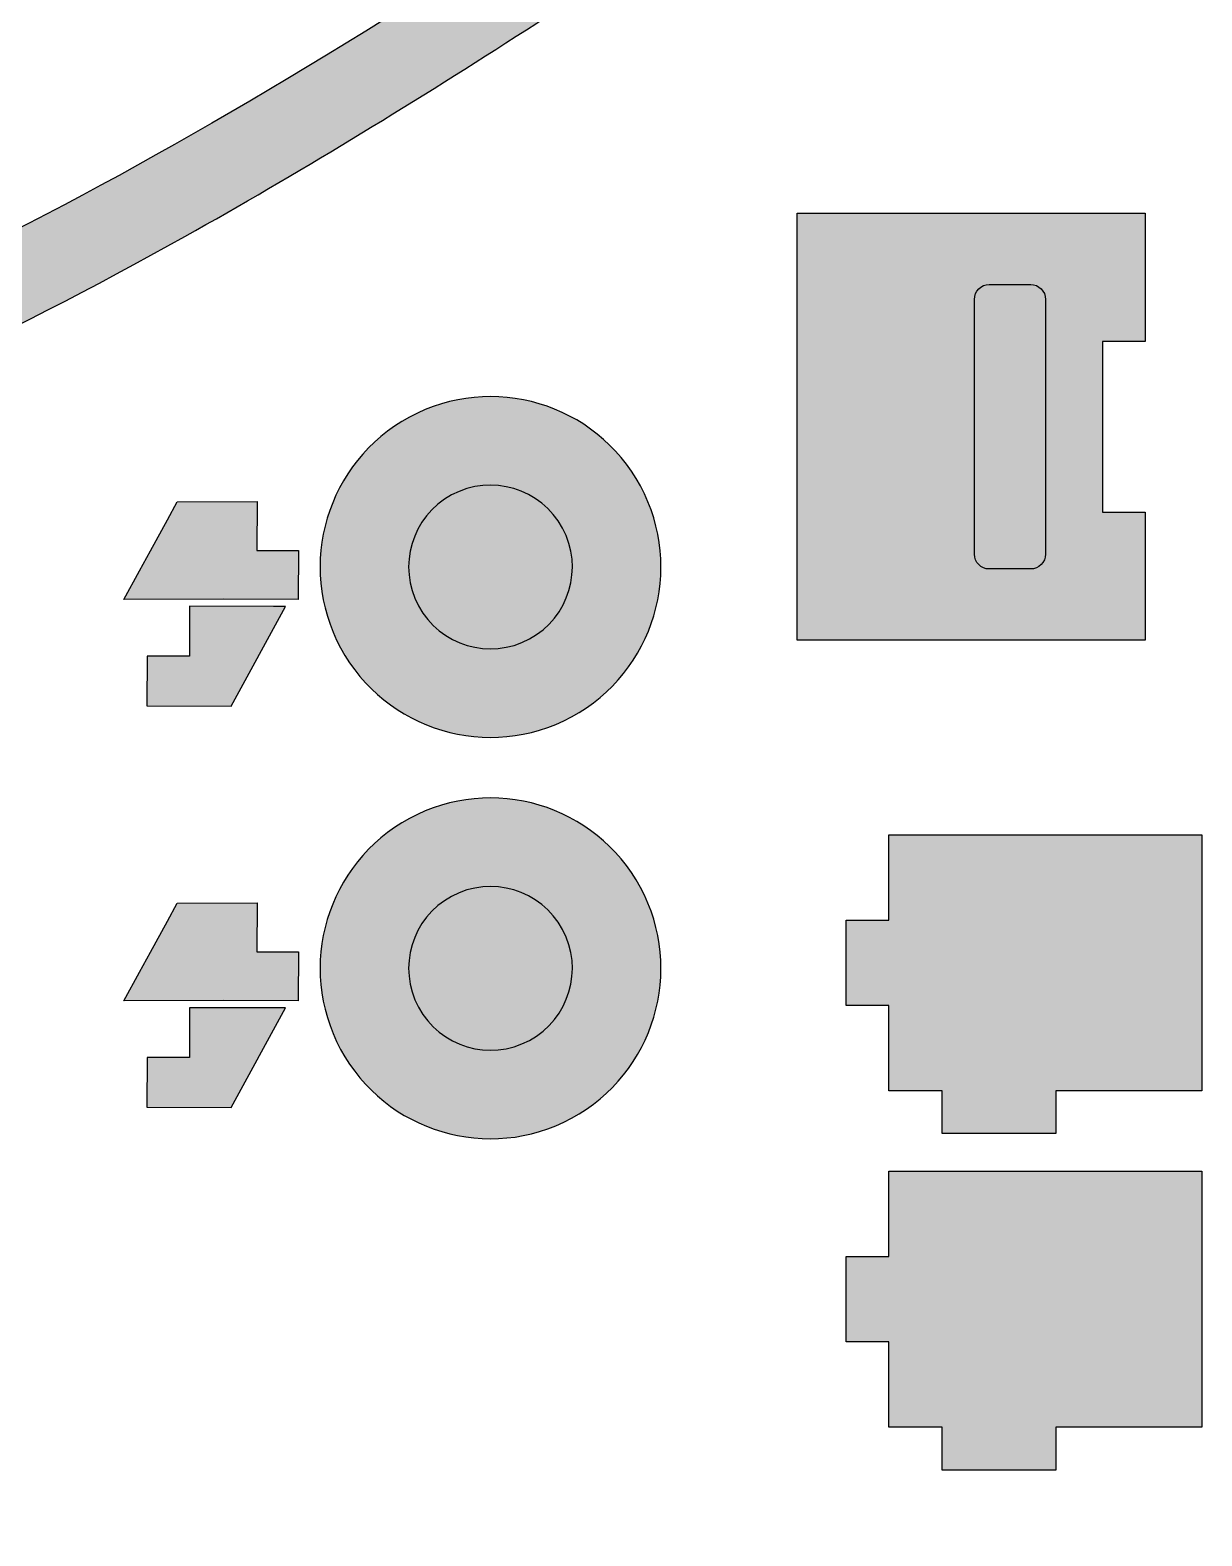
# Model space of a CAD drawing. Header units: millimetres. Extents: x -506 to 280, y -249 to 655.
# Drawn here: x -132 to -49.7, y 44.2 to 150 of the extents above; entities that cross this region are included whole.
import ezdxf

# ---------------------------------------------------------------- set-up
doc = ezdxf.new("R2010")
doc.units = ezdxf.units.MM
doc.header["$MEASUREMENT"] = 0
doc.layers.add('Camada 1', color=7, linetype='Continuous')

msp = doc.modelspace()

# ---------------------------------------------------------------- hatches: boundary and pattern name
at = {"layer": 'Camada 1', "true_color": 0xed3237}
h = msp.add_hatch(color=240, dxfattribs=at)
edge = h.paths.add_edge_path()
edge.add_spline(control_points=[(-172.1756, 121.5955), (-172.1756, 121.5955), (-170.4618, 121.5955), (-170.4618, 121.5955), (-170.4618, 121.5955), (-170.3258, 121.5955), (-170.3258, 121.5955), (-170.3258, 121.5955), (-170.114, 121.5955), (-170.114, 121.5955), (-169.365, 124.2842), (-163.4724, 123.5855), (-162.3196, 123.93), (-137.3027, 131.4073), (-111.1481, 147.1656), (-77.4216, 170.3072), (-67.7881, 176.9172), (-64.7267, 174.8064), (-65.1795, 167.563), (-65.1795, 167.563), (-70.157, 167.6149), (-70.157, 167.6149), (-71.8714, 166.8881), (-74.1631, 165.3966), (-75.0212, 164.808), (-90.0941, 154.4656), (-105.4029, 144.3019), (-121.0991, 135.5196), (-133.8494, 128.3857), (-147.0009, 122.1289), (-160.5892, 118.0039), (-160.8516, 117.8454), (-160.8198, 117.9229), (-161.1554, 117.8335), (-161.1554, 117.8335), (-161.1554, 4.5288), (-161.1554, 4.5288), (-138.1149, 0.1185), (-110.3978, -8.061), (-76.5389, -26.1123), (-75.5307, -26.4385), (-73.1, -28.1753), (-70.9858, -28.7295), (-70.9858, -28.7295), (-65.1795, -30.6074), (-65.1795, -30.6074), (-63.9074, -31.116), (-64.3735, -31.1115), (-65.1795, -35.948), (-65.9855, -40.7845), (-118.8201, -4.5345), (-170.3258, -1.549), (-170.3258, -1.549), (-170.4618, -1.549), (-170.4618, -1.549), (-170.4618, -1.549), (-173.5289, -1.549), (-173.5289, -1.549), (-173.5289, -1.549), (-173.6943, -1.549), (-173.6943, -1.549), (-173.6943, -1.549), (-173.6943, 112.5955), (-173.6943, 112.5955), (-173.6943, 112.5955), (-180.6943, 112.5955), (-180.6943, 112.5955), (-180.6943, 112.5955), (-180.6943, 115.5955), (-180.6943, 115.5955), (-180.6943, 115.5955), (-173.6943, 115.5955), (-173.6943, 115.5955), (-173.6943, 115.5955), (-169.1756, 115.5955), (-169.1756, 115.5955), (-169.1756, 115.5955), (-169.1756, 118.5955), (-169.1756, 118.5955), (-169.1756, 118.5955), (-172.1756, 118.5955), (-172.1756, 118.5955), (-172.1756, 118.5955), (-172.1756, 121.5955), (-172.1756, 121.5955)], knot_values=[0, 0, 0, 0, 0.03571429, 0.03571429, 0.03571429, 0.07142857, 0.07142857, 0.07142857, 0.10714286, 0.10714286, 0.10714286, 0.14285714, 0.14285714, 0.14285714, 0.17857143, 0.17857143, 0.17857143, 0.21428571, 0.21428571, 0.21428571, 0.25, 0.25, 0.25, 0.28571429, 0.28571429, 0.28571429, 0.32142857, 0.32142857, 0.32142857, 0.35714286, 0.35714286, 0.35714286, 0.39285714, 0.39285714, 0.39285714, 0.42857143, 0.42857143, 0.42857143, 0.46428571, 0.46428571, 0.46428571, 0.5, 0.5, 0.5, 0.53571429, 0.53571429, 0.53571429, 0.57142857, 0.57142857, 0.57142857, 0.60714286, 0.60714286, 0.60714286, 0.64285714, 0.64285714, 0.64285714, 0.67857143, 0.67857143, 0.67857143, 0.71428571, 0.71428571, 0.71428571, 0.75, 0.75, 0.75, 0.78571429, 0.78571429, 0.78571429, 0.82142857, 0.82142857, 0.82142857, 0.85714286, 0.85714286, 0.85714286, 0.89285714, 0.89285714, 0.89285714, 0.92857143, 0.92857143, 0.92857143, 0.96428571, 0.96428571, 0.96428571, 1, 1, 1, 1], degree=3, periodic=1)
h = msp.add_hatch(color=240, dxfattribs=at)
edge = h.paths.add_edge_path()
edge.add_spline(control_points=[(-214.5091, 118.7733), (-214.5091, 118.7733), (-212.7953, 118.7733), (-212.7953, 118.7733), (-212.7953, 118.7733), (-212.6593, 118.7733), (-212.6593, 118.7733), (-212.6593, 118.7733), (-212.4475, 118.7733), (-212.4475, 118.7733), (-211.6985, 121.462), (-205.8059, 120.7633), (-204.6531, 121.1078), (-179.6362, 128.5851), (-153.4816, 144.3434), (-119.7551, 167.485), (-110.1216, 174.095), (-107.0602, 171.9842), (-107.513, 164.7408), (-107.513, 164.7408), (-112.4905, 164.7927), (-112.4905, 164.7927), (-114.2049, 164.0659), (-116.4966, 162.5744), (-117.3547, 161.9858), (-132.4276, 151.6434), (-147.7364, 141.4797), (-163.4326, 132.6974), (-176.1829, 125.5635), (-189.3344, 119.3067), (-202.9227, 115.1817), (-203.1851, 115.0232), (-203.1533, 115.1007), (-203.4889, 115.0113), (-203.4889, 115.0113), (-203.4889, 1.7066), (-203.4889, 1.7066), (-180.4484, -2.7037), (-152.7313, -10.8832), (-118.8724, -28.9345), (-117.8642, -29.2607), (-115.4335, -30.9975), (-113.3193, -31.5517), (-113.3193, -31.5517), (-107.513, -33.4296), (-107.513, -33.4296), (-106.2409, -33.9382), (-106.707, -33.9337), (-107.513, -38.7702), (-108.319, -43.6067), (-161.1536, -7.3567), (-212.6593, -4.3712), (-212.6593, -4.3712), (-212.7953, -4.3712), (-212.7953, -4.3712), (-212.7953, -4.3712), (-215.8624, -4.3712), (-215.8624, -4.3712), (-215.8624, -4.3712), (-216.0278, -4.3712), (-216.0278, -4.3712), (-216.0278, -4.3712), (-216.0278, 109.7733), (-216.0278, 109.7733), (-216.0278, 109.7733), (-223.0278, 109.7733), (-223.0278, 109.7733), (-223.0278, 109.7733), (-223.0278, 112.7733), (-223.0278, 112.7733), (-223.0278, 112.7733), (-216.0278, 112.7733), (-216.0278, 112.7733), (-216.0278, 112.7733), (-211.5091, 112.7733), (-211.5091, 112.7733), (-211.5091, 112.7733), (-211.5091, 115.7733), (-211.5091, 115.7733), (-211.5091, 115.7733), (-214.5091, 115.7733), (-214.5091, 115.7733), (-214.5091, 115.7733), (-214.5091, 118.7733), (-214.5091, 118.7733)], knot_values=[0, 0, 0, 0, 0.03571429, 0.03571429, 0.03571429, 0.07142857, 0.07142857, 0.07142857, 0.10714286, 0.10714286, 0.10714286, 0.14285714, 0.14285714, 0.14285714, 0.17857143, 0.17857143, 0.17857143, 0.21428571, 0.21428571, 0.21428571, 0.25, 0.25, 0.25, 0.28571429, 0.28571429, 0.28571429, 0.32142857, 0.32142857, 0.32142857, 0.35714286, 0.35714286, 0.35714286, 0.39285714, 0.39285714, 0.39285714, 0.42857143, 0.42857143, 0.42857143, 0.46428571, 0.46428571, 0.46428571, 0.5, 0.5, 0.5, 0.53571429, 0.53571429, 0.53571429, 0.57142857, 0.57142857, 0.57142857, 0.60714286, 0.60714286, 0.60714286, 0.64285714, 0.64285714, 0.64285714, 0.67857143, 0.67857143, 0.67857143, 0.71428571, 0.71428571, 0.71428571, 0.75, 0.75, 0.75, 0.78571429, 0.78571429, 0.78571429, 0.82142857, 0.82142857, 0.82142857, 0.85714286, 0.85714286, 0.85714286, 0.89285714, 0.89285714, 0.89285714, 0.92857143, 0.92857143, 0.92857143, 0.96428571, 0.96428571, 0.96428571, 1, 1, 1, 1], degree=3, periodic=1)
h = msp.add_hatch(color=240, dxfattribs=at)
edge = h.paths.add_edge_path()
edge.add_spline(control_points=[(-53.6384, 107.1434), (-53.6384, 107.1434), (-53.6384, 116.1434), (-53.6384, 116.1434), (-53.6384, 116.1434), (-56.6384, 116.1434), (-56.6384, 116.1434), (-56.6384, 116.1434), (-56.6384, 128.1434), (-56.6384, 128.1434), (-56.6384, 128.1434), (-53.6384, 128.1434), (-53.6384, 128.1434), (-53.6384, 128.1434), (-53.6384, 137.1434), (-53.6384, 137.1434), (-53.6384, 137.1434), (-78.0891, 137.1434), (-78.0891, 137.1434), (-78.0891, 137.1434), (-78.0891, 107.1434), (-78.0891, 107.1434), (-78.0891, 107.1434), (-53.6384, 107.1434), (-53.6384, 107.1434)], knot_values=[0, 0, 0, 0, 0.125, 0.125, 0.125, 0.25, 0.25, 0.25, 0.375, 0.375, 0.375, 0.5, 0.5, 0.5, 0.625, 0.625, 0.625, 0.75, 0.75, 0.75, 0.875, 0.875, 0.875, 1, 1, 1, 1], degree=3, periodic=1)
at = {"layer": 'Camada 1', "true_color": 0xfff212}
h = msp.add_hatch(color=2, dxfattribs=at)
edge = h.paths.add_edge_path()
edge.add_spline(control_points=[(-60.6384, 122.149), (-60.6384, 122.149), (-60.6384, 131.0987), (-60.6384, 131.0987), (-60.6384, 131.6733), (-61.1085, 132.1434), (-61.6831, 132.1434), (-61.6831, 132.1434), (-64.5937, 132.1434), (-64.5937, 132.1434), (-65.1683, 132.1434), (-65.6384, 131.6733), (-65.6384, 131.0987), (-65.6384, 131.0987), (-65.6384, 122.149), (-65.6384, 122.149), (-65.6384, 122.149), (-65.6384, 113.1993), (-65.6384, 113.1993), (-65.6384, 112.6247), (-65.1683, 112.1546), (-64.5937, 112.1546), (-64.5937, 112.1546), (-61.6831, 112.1546), (-61.6831, 112.1546), (-61.1085, 112.1546), (-60.6384, 112.6247), (-60.6384, 113.1993), (-60.6384, 113.1993), (-60.6384, 122.149), (-60.6384, 122.149)], knot_values=[0, 0, 0, 0, 0.1, 0.1, 0.1, 0.2, 0.2, 0.2, 0.3, 0.3, 0.3, 0.4, 0.4, 0.4, 0.5, 0.5, 0.5, 0.6, 0.6, 0.6, 0.7, 0.7, 0.7, 0.8, 0.8, 0.8, 0.9, 0.9, 0.9, 1, 1, 1, 1], degree=3, periodic=1)
at = {"layer": 'Camada 1', "true_color": 0xed3237}
h = msp.add_hatch(color=240, dxfattribs=at)
edge = h.paths.add_edge_path()
edge.add_spline(control_points=[(-105.3219, 122.8266), (-99.5058, 125.9689), (-92.2438, 123.8013), (-89.1015, 117.9852), (-85.9592, 112.1691), (-88.1268, 104.907), (-93.9429, 101.7647), (-99.7591, 98.6225), (-107.0211, 100.79), (-110.1634, 106.6062), (-113.3056, 112.4223), (-111.1381, 119.6844), (-105.3219, 122.8266)], knot_values=[0, 0, 0, 0, 0.25, 0.25, 0.25, 0.5, 0.5, 0.5, 0.75, 0.75, 0.75, 1, 1, 1, 1], degree=3, periodic=1)
h = msp.add_hatch(color=240, dxfattribs=at)
edge = h.paths.add_edge_path()
edge.add_spline(control_points=[(-102.3655, 117.3545), (-99.5715, 118.864), (-96.083, 117.8228), (-94.5735, 115.0287), (-93.064, 112.2347), (-94.1052, 108.7462), (-96.8992, 107.2367), (-99.6932, 105.7272), (-103.1818, 106.7684), (-104.6913, 109.5625), (-106.2008, 112.3565), (-105.1595, 115.845), (-102.3655, 117.3545)], knot_values=[0, 0, 0, 0, 0.25, 0.25, 0.25, 0.5, 0.5, 0.5, 0.75, 0.75, 0.75, 1, 1, 1, 1], degree=3, periodic=1)
h = msp.add_hatch(color=240, dxfattribs=at)
edge = h.paths.add_edge_path()
edge.add_spline(control_points=[(-116.0255, 116.9052), (-116.0255, 116.9052), (-121.6414, 116.8741), (-121.6414, 116.8741), (-121.6414, 116.8741), (-122.3342, 115.6052), (-122.3342, 115.6052), (-122.3342, 115.6052), (-123.5157, 113.441), (-123.5157, 113.441), (-123.5157, 113.441), (-124.2919, 112.0192), (-124.2919, 112.0192), (-124.2919, 112.0192), (-125.39, 110.0078), (-125.39, 110.0078), (-125.39, 110.0078), (-118.3732, 110.0328), (-118.3732, 110.0328), (-118.3732, 110.0328), (-113.1358, 110.0099), (-113.1358, 110.0099), (-113.1358, 110.0099), (-113.1209, 113.4511), (-113.1209, 113.4511), (-113.1209, 113.4511), (-116.0405, 113.4639), (-116.0405, 113.4639), (-116.0405, 113.4639), (-116.0255, 116.9052), (-116.0255, 116.9052)], knot_values=[0, 0, 0, 0, 0.1, 0.1, 0.1, 0.2, 0.2, 0.2, 0.3, 0.3, 0.3, 0.4, 0.4, 0.4, 0.5, 0.5, 0.5, 0.6, 0.6, 0.6, 0.7, 0.7, 0.7, 0.8, 0.8, 0.8, 0.9, 0.9, 0.9, 1, 1, 1, 1], degree=3, periodic=1)
h = msp.add_hatch(color=240, dxfattribs=at)
edge = h.paths.add_edge_path()
edge.add_spline(control_points=[(-120.78, 109.5317), (-120.78, 109.5317), (-114.8871, 109.5171), (-114.8871, 109.5171), (-114.8871, 109.5171), (-114.0415, 109.5149), (-114.0415, 109.5149), (-114.0415, 109.5149), (-117.8408, 102.5244), (-117.8408, 102.5244), (-117.8408, 102.5244), (-123.7671, 102.5392), (-123.7671, 102.5392), (-123.7671, 102.5392), (-123.7584, 106.039), (-123.7584, 106.039), (-123.7584, 106.039), (-120.7887, 106.0317), (-120.7887, 106.0317), (-120.7887, 106.0317), (-120.78, 109.5317), (-120.78, 109.5317)], knot_values=[0, 0, 0, 0, 0.14285714, 0.14285714, 0.14285714, 0.28571429, 0.28571429, 0.28571429, 0.42857143, 0.42857143, 0.42857143, 0.57142857, 0.57142857, 0.57142857, 0.71428571, 0.71428571, 0.71428571, 0.85714286, 0.85714286, 0.85714286, 1, 1, 1, 1], degree=3, periodic=1)
h = msp.add_hatch(color=240, dxfattribs=at)
edge = h.paths.add_edge_path()
edge.add_spline(control_points=[(-105.3219, 94.6272), (-99.5058, 97.7695), (-92.2438, 95.6019), (-89.1015, 89.7858), (-85.9592, 83.9697), (-88.1268, 76.7076), (-93.9429, 73.5653), (-99.7591, 70.4231), (-107.0211, 72.5906), (-110.1634, 78.4068), (-113.3056, 84.2229), (-111.1381, 91.485), (-105.3219, 94.6272)], knot_values=[0, 0, 0, 0, 0.25, 0.25, 0.25, 0.5, 0.5, 0.5, 0.75, 0.75, 0.75, 1, 1, 1, 1], degree=3, periodic=1)
h = msp.add_hatch(color=240, dxfattribs=at)
edge = h.paths.add_edge_path()
edge.add_spline(control_points=[(-67.9047, 75.4888), (-67.9047, 75.4888), (-67.9047, 72.4888), (-67.9047, 72.4888), (-67.9047, 72.4888), (-59.9047, 72.4888), (-59.9047, 72.4888), (-59.9047, 72.4888), (-59.9047, 75.4888), (-59.9047, 75.4888), (-59.9047, 75.4888), (-49.6547, 75.4888), (-49.6547, 75.4888), (-49.6547, 75.4888), (-49.6547, 93.4888), (-49.6547, 93.4888), (-49.6547, 93.4888), (-71.6547, 93.4888), (-71.6547, 93.4888), (-71.6547, 93.4888), (-71.6547, 87.4888), (-71.6547, 87.4888), (-71.6547, 87.4888), (-74.6547, 87.4888), (-74.6547, 87.4888), (-74.6547, 87.4888), (-74.6547, 81.4888), (-74.6547, 81.4888), (-74.6547, 81.4888), (-71.6547, 81.4888), (-71.6547, 81.4888), (-71.6547, 81.4888), (-71.6547, 75.4888), (-71.6547, 75.4888), (-71.6547, 75.4888), (-67.9047, 75.4888), (-67.9047, 75.4888)], knot_values=[0, 0, 0, 0, 0.08333333, 0.08333333, 0.08333333, 0.16666667, 0.16666667, 0.16666667, 0.25, 0.25, 0.25, 0.33333333, 0.33333333, 0.33333333, 0.41666667, 0.41666667, 0.41666667, 0.5, 0.5, 0.5, 0.58333333, 0.58333333, 0.58333333, 0.66666667, 0.66666667, 0.66666667, 0.75, 0.75, 0.75, 0.83333333, 0.83333333, 0.83333333, 0.91666667, 0.91666667, 0.91666667, 1, 1, 1, 1], degree=3, periodic=1)
h = msp.add_hatch(color=240, dxfattribs=at)
edge = h.paths.add_edge_path()
edge.add_spline(control_points=[(-102.3655, 89.1551), (-99.5715, 90.6646), (-96.083, 89.6234), (-94.5735, 86.8293), (-93.064, 84.0353), (-94.1052, 80.5468), (-96.8992, 79.0373), (-99.6932, 77.5278), (-103.1818, 78.569), (-104.6913, 81.3631), (-106.2008, 84.1571), (-105.1595, 87.6456), (-102.3655, 89.1551)], knot_values=[0, 0, 0, 0, 0.25, 0.25, 0.25, 0.5, 0.5, 0.5, 0.75, 0.75, 0.75, 1, 1, 1, 1], degree=3, periodic=1)
h = msp.add_hatch(color=240, dxfattribs=at)
edge = h.paths.add_edge_path()
edge.add_spline(control_points=[(-116.0255, 88.7058), (-116.0255, 88.7058), (-121.6414, 88.6747), (-121.6414, 88.6747), (-121.6414, 88.6747), (-122.3342, 87.4058), (-122.3342, 87.4058), (-122.3342, 87.4058), (-123.5157, 85.2416), (-123.5157, 85.2416), (-123.5157, 85.2416), (-124.2919, 83.8198), (-124.2919, 83.8198), (-124.2919, 83.8198), (-125.39, 81.8084), (-125.39, 81.8084), (-125.39, 81.8084), (-118.3732, 81.8334), (-118.3732, 81.8334), (-118.3732, 81.8334), (-113.1358, 81.8105), (-113.1358, 81.8105), (-113.1358, 81.8105), (-113.1209, 85.2517), (-113.1209, 85.2517), (-113.1209, 85.2517), (-116.0405, 85.2645), (-116.0405, 85.2645), (-116.0405, 85.2645), (-116.0255, 88.7058), (-116.0255, 88.7058)], knot_values=[0, 0, 0, 0, 0.1, 0.1, 0.1, 0.2, 0.2, 0.2, 0.3, 0.3, 0.3, 0.4, 0.4, 0.4, 0.5, 0.5, 0.5, 0.6, 0.6, 0.6, 0.7, 0.7, 0.7, 0.8, 0.8, 0.8, 0.9, 0.9, 0.9, 1, 1, 1, 1], degree=3, periodic=1)
h = msp.add_hatch(color=240, dxfattribs=at)
edge = h.paths.add_edge_path()
edge.add_spline(control_points=[(-120.78, 81.3323), (-120.78, 81.3323), (-114.8871, 81.3177), (-114.8871, 81.3177), (-114.8871, 81.3177), (-114.0415, 81.3155), (-114.0415, 81.3155), (-114.0415, 81.3155), (-117.8408, 74.325), (-117.8408, 74.325), (-117.8408, 74.325), (-123.7671, 74.3398), (-123.7671, 74.3398), (-123.7671, 74.3398), (-123.7584, 77.8396), (-123.7584, 77.8396), (-123.7584, 77.8396), (-120.7887, 77.8323), (-120.7887, 77.8323), (-120.7887, 77.8323), (-120.78, 81.3323), (-120.78, 81.3323)], knot_values=[0, 0, 0, 0, 0.14285714, 0.14285714, 0.14285714, 0.28571429, 0.28571429, 0.28571429, 0.42857143, 0.42857143, 0.42857143, 0.57142857, 0.57142857, 0.57142857, 0.71428571, 0.71428571, 0.71428571, 0.85714286, 0.85714286, 0.85714286, 1, 1, 1, 1], degree=3, periodic=1)
h = msp.add_hatch(color=240, dxfattribs=at)
edge = h.paths.add_edge_path()
edge.add_spline(control_points=[(-67.9047, 51.8526), (-67.9047, 51.8526), (-67.9047, 48.8526), (-67.9047, 48.8526), (-67.9047, 48.8526), (-59.9047, 48.8526), (-59.9047, 48.8526), (-59.9047, 48.8526), (-59.9047, 51.8526), (-59.9047, 51.8526), (-59.9047, 51.8526), (-49.6547, 51.8526), (-49.6547, 51.8526), (-49.6547, 51.8526), (-49.6547, 69.8526), (-49.6547, 69.8526), (-49.6547, 69.8526), (-71.6547, 69.8526), (-71.6547, 69.8526), (-71.6547, 69.8526), (-71.6547, 63.8526), (-71.6547, 63.8526), (-71.6547, 63.8526), (-74.6547, 63.8526), (-74.6547, 63.8526), (-74.6547, 63.8526), (-74.6547, 57.8526), (-74.6547, 57.8526), (-74.6547, 57.8526), (-71.6547, 57.8526), (-71.6547, 57.8526), (-71.6547, 57.8526), (-71.6547, 51.8526), (-71.6547, 51.8526), (-71.6547, 51.8526), (-67.9047, 51.8526), (-67.9047, 51.8526)], knot_values=[0, 0, 0, 0, 0.08333333, 0.08333333, 0.08333333, 0.16666667, 0.16666667, 0.16666667, 0.25, 0.25, 0.25, 0.33333333, 0.33333333, 0.33333333, 0.41666667, 0.41666667, 0.41666667, 0.5, 0.5, 0.5, 0.58333333, 0.58333333, 0.58333333, 0.66666667, 0.66666667, 0.66666667, 0.75, 0.75, 0.75, 0.83333333, 0.83333333, 0.83333333, 0.91666667, 0.91666667, 0.91666667, 1, 1, 1, 1], degree=3, periodic=1)

# ---------------------------------------------------------------- linework, layer by layer
at = {"layer": 'Camada 1', "color": 240}
for points, knots in [([(-172.1756, 121.5955), (-172.1756, 121.5955), (-170.4618, 121.5955), (-170.4618, 121.5955), (-170.4618, 121.5955), (-170.3258, 121.5955), (-170.3258, 121.5955), (-170.3258, 121.5955), (-170.114, 121.5955), (-170.114, 121.5955), (-169.365, 124.2842), (-163.4724, 123.5855), (-162.3196, 123.93), (-137.3027, 131.4073), (-111.1481, 147.1656), (-77.4216, 170.3072), (-67.7881, 176.9172), (-64.7267, 174.8064), (-65.1795, 167.563), (-65.1795, 167.563), (-70.157, 167.6149), (-70.157, 167.6149), (-71.8714, 166.8881), (-74.1631, 165.3966), (-75.0212, 164.808), (-90.0941, 154.4656), (-105.4029, 144.3019), (-121.0991, 135.5196), (-133.8494, 128.3857), (-147.0009, 122.1289), (-160.5892, 118.0039), (-160.8516, 117.8454), (-160.8198, 117.9229), (-161.1554, 117.8335), (-161.1554, 117.8335), (-161.1554, 4.5288), (-161.1554, 4.5288), (-138.1149, 0.1185), (-110.3978, -8.061), (-76.5389, -26.1123), (-75.5307, -26.4385), (-73.1, -28.1753), (-70.9858, -28.7295), (-70.9858, -28.7295), (-65.1795, -30.6074), (-65.1795, -30.6074), (-63.9074, -31.116), (-64.3735, -31.1115), (-65.1795, -35.948), (-65.9855, -40.7845), (-118.8201, -4.5345), (-170.3258, -1.549), (-170.3258, -1.549), (-170.4618, -1.549), (-170.4618, -1.549), (-170.4618, -1.549), (-173.5289, -1.549), (-173.5289, -1.549), (-173.5289, -1.549), (-173.6943, -1.549), (-173.6943, -1.549), (-173.6943, -1.549), (-173.6943, 112.5955), (-173.6943, 112.5955), (-173.6943, 112.5955), (-180.6943, 112.5955), (-180.6943, 112.5955), (-180.6943, 112.5955), (-180.6943, 115.5955), (-180.6943, 115.5955), (-180.6943, 115.5955), (-173.6943, 115.5955), (-173.6943, 115.5955), (-173.6943, 115.5955), (-169.1756, 115.5955), (-169.1756, 115.5955), (-169.1756, 115.5955), (-169.1756, 118.5955), (-169.1756, 118.5955), (-169.1756, 118.5955), (-172.1756, 118.5955), (-172.1756, 118.5955), (-172.1756, 118.5955), (-172.1756, 121.5955), (-172.1756, 121.5955)], [0, 0, 0, 0, 0.03571429, 0.03571429, 0.03571429, 0.07142857, 0.07142857, 0.07142857, 0.10714286, 0.10714286, 0.10714286, 0.14285714, 0.14285714, 0.14285714, 0.17857143, 0.17857143, 0.17857143, 0.21428571, 0.21428571, 0.21428571, 0.25, 0.25, 0.25, 0.28571429, 0.28571429, 0.28571429, 0.32142857, 0.32142857, 0.32142857, 0.35714286, 0.35714286, 0.35714286, 0.39285714, 0.39285714, 0.39285714, 0.42857143, 0.42857143, 0.42857143, 0.46428571, 0.46428571, 0.46428571, 0.5, 0.5, 0.5, 0.53571429, 0.53571429, 0.53571429, 0.57142857, 0.57142857, 0.57142857, 0.60714286, 0.60714286, 0.60714286, 0.64285714, 0.64285714, 0.64285714, 0.67857143, 0.67857143, 0.67857143, 0.71428571, 0.71428571, 0.71428571, 0.75, 0.75, 0.75, 0.78571429, 0.78571429, 0.78571429, 0.82142857, 0.82142857, 0.82142857, 0.85714286, 0.85714286, 0.85714286, 0.89285714, 0.89285714, 0.89285714, 0.92857143, 0.92857143, 0.92857143, 0.96428571, 0.96428571, 0.96428571, 1, 1, 1, 1]), ([(-214.5091, 118.7733), (-214.5091, 118.7733), (-212.7953, 118.7733), (-212.7953, 118.7733), (-212.7953, 118.7733), (-212.6593, 118.7733), (-212.6593, 118.7733), (-212.6593, 118.7733), (-212.4475, 118.7733), (-212.4475, 118.7733), (-211.6985, 121.462), (-205.8059, 120.7633), (-204.6531, 121.1078), (-179.6362, 128.5851), (-153.4816, 144.3434), (-119.7551, 167.485), (-110.1216, 174.095), (-107.0602, 171.9842), (-107.513, 164.7408), (-107.513, 164.7408), (-112.4905, 164.7927), (-112.4905, 164.7927), (-114.2049, 164.0659), (-116.4966, 162.5744), (-117.3547, 161.9858), (-132.4276, 151.6434), (-147.7364, 141.4797), (-163.4326, 132.6974), (-176.1829, 125.5635), (-189.3344, 119.3067), (-202.9227, 115.1817), (-203.1851, 115.0232), (-203.1533, 115.1007), (-203.4889, 115.0113), (-203.4889, 115.0113), (-203.4889, 1.7066), (-203.4889, 1.7066), (-180.4484, -2.7037), (-152.7313, -10.8832), (-118.8724, -28.9345), (-117.8642, -29.2607), (-115.4335, -30.9975), (-113.3193, -31.5517), (-113.3193, -31.5517), (-107.513, -33.4296), (-107.513, -33.4296), (-106.2409, -33.9382), (-106.707, -33.9337), (-107.513, -38.7702), (-108.319, -43.6067), (-161.1536, -7.3567), (-212.6593, -4.3712), (-212.6593, -4.3712), (-212.7953, -4.3712), (-212.7953, -4.3712), (-212.7953, -4.3712), (-215.8624, -4.3712), (-215.8624, -4.3712), (-215.8624, -4.3712), (-216.0278, -4.3712), (-216.0278, -4.3712), (-216.0278, -4.3712), (-216.0278, 109.7733), (-216.0278, 109.7733), (-216.0278, 109.7733), (-223.0278, 109.7733), (-223.0278, 109.7733), (-223.0278, 109.7733), (-223.0278, 112.7733), (-223.0278, 112.7733), (-223.0278, 112.7733), (-216.0278, 112.7733), (-216.0278, 112.7733), (-216.0278, 112.7733), (-211.5091, 112.7733), (-211.5091, 112.7733), (-211.5091, 112.7733), (-211.5091, 115.7733), (-211.5091, 115.7733), (-211.5091, 115.7733), (-214.5091, 115.7733), (-214.5091, 115.7733), (-214.5091, 115.7733), (-214.5091, 118.7733), (-214.5091, 118.7733)], [0, 0, 0, 0, 0.03571429, 0.03571429, 0.03571429, 0.07142857, 0.07142857, 0.07142857, 0.10714286, 0.10714286, 0.10714286, 0.14285714, 0.14285714, 0.14285714, 0.17857143, 0.17857143, 0.17857143, 0.21428571, 0.21428571, 0.21428571, 0.25, 0.25, 0.25, 0.28571429, 0.28571429, 0.28571429, 0.32142857, 0.32142857, 0.32142857, 0.35714286, 0.35714286, 0.35714286, 0.39285714, 0.39285714, 0.39285714, 0.42857143, 0.42857143, 0.42857143, 0.46428571, 0.46428571, 0.46428571, 0.5, 0.5, 0.5, 0.53571429, 0.53571429, 0.53571429, 0.57142857, 0.57142857, 0.57142857, 0.60714286, 0.60714286, 0.60714286, 0.64285714, 0.64285714, 0.64285714, 0.67857143, 0.67857143, 0.67857143, 0.71428571, 0.71428571, 0.71428571, 0.75, 0.75, 0.75, 0.78571429, 0.78571429, 0.78571429, 0.82142857, 0.82142857, 0.82142857, 0.85714286, 0.85714286, 0.85714286, 0.89285714, 0.89285714, 0.89285714, 0.92857143, 0.92857143, 0.92857143, 0.96428571, 0.96428571, 0.96428571, 1, 1, 1, 1]), ([(-53.6384, 107.1434), (-53.6384, 107.1434), (-53.6384, 116.1434), (-53.6384, 116.1434), (-53.6384, 116.1434), (-56.6384, 116.1434), (-56.6384, 116.1434), (-56.6384, 116.1434), (-56.6384, 128.1434), (-56.6384, 128.1434), (-56.6384, 128.1434), (-53.6384, 128.1434), (-53.6384, 128.1434), (-53.6384, 128.1434), (-53.6384, 137.1434), (-53.6384, 137.1434), (-53.6384, 137.1434), (-78.0891, 137.1434), (-78.0891, 137.1434), (-78.0891, 137.1434), (-78.0891, 107.1434), (-78.0891, 107.1434), (-78.0891, 107.1434), (-53.6384, 107.1434), (-53.6384, 107.1434)], [0, 0, 0, 0, 0.125, 0.125, 0.125, 0.25, 0.25, 0.25, 0.375, 0.375, 0.375, 0.5, 0.5, 0.5, 0.625, 0.625, 0.625, 0.75, 0.75, 0.75, 0.875, 0.875, 0.875, 1, 1, 1, 1]), ([(-105.3219, 122.8266), (-99.5058, 125.9689), (-92.2438, 123.8013), (-89.1015, 117.9852), (-85.9592, 112.1691), (-88.1268, 104.907), (-93.9429, 101.7647), (-99.7591, 98.6225), (-107.0211, 100.79), (-110.1634, 106.6062), (-113.3056, 112.4223), (-111.1381, 119.6844), (-105.3219, 122.8266)], [0, 0, 0, 0, 0.25, 0.25, 0.25, 0.5, 0.5, 0.5, 0.75, 0.75, 0.75, 1, 1, 1, 1]), ([(-102.3655, 117.3545), (-99.5715, 118.864), (-96.083, 117.8228), (-94.5735, 115.0287), (-93.064, 112.2347), (-94.1052, 108.7462), (-96.8992, 107.2367), (-99.6932, 105.7272), (-103.1818, 106.7684), (-104.6913, 109.5625), (-106.2008, 112.3565), (-105.1595, 115.845), (-102.3655, 117.3545)], [0, 0, 0, 0, 0.25, 0.25, 0.25, 0.5, 0.5, 0.5, 0.75, 0.75, 0.75, 1, 1, 1, 1]), ([(-116.0255, 116.9052), (-116.0255, 116.9052), (-121.6414, 116.8741), (-121.6414, 116.8741), (-121.6414, 116.8741), (-122.3342, 115.6052), (-122.3342, 115.6052), (-122.3342, 115.6052), (-123.5157, 113.441), (-123.5157, 113.441), (-123.5157, 113.441), (-124.2919, 112.0192), (-124.2919, 112.0192), (-124.2919, 112.0192), (-125.39, 110.0078), (-125.39, 110.0078), (-125.39, 110.0078), (-118.3732, 110.0328), (-118.3732, 110.0328), (-118.3732, 110.0328), (-113.1358, 110.0099), (-113.1358, 110.0099), (-113.1358, 110.0099), (-113.1209, 113.4511), (-113.1209, 113.4511), (-113.1209, 113.4511), (-116.0405, 113.4639), (-116.0405, 113.4639), (-116.0405, 113.4639), (-116.0255, 116.9052), (-116.0255, 116.9052)], [0, 0, 0, 0, 0.1, 0.1, 0.1, 0.2, 0.2, 0.2, 0.3, 0.3, 0.3, 0.4, 0.4, 0.4, 0.5, 0.5, 0.5, 0.6, 0.6, 0.6, 0.7, 0.7, 0.7, 0.8, 0.8, 0.8, 0.9, 0.9, 0.9, 1, 1, 1, 1]), ([(-120.78, 109.5317), (-120.78, 109.5317), (-114.8871, 109.5171), (-114.8871, 109.5171), (-114.8871, 109.5171), (-114.0415, 109.5149), (-114.0415, 109.5149), (-114.0415, 109.5149), (-117.8408, 102.5244), (-117.8408, 102.5244), (-117.8408, 102.5244), (-123.7671, 102.5392), (-123.7671, 102.5392), (-123.7671, 102.5392), (-123.7584, 106.039), (-123.7584, 106.039), (-123.7584, 106.039), (-120.7887, 106.0317), (-120.7887, 106.0317), (-120.7887, 106.0317), (-120.78, 109.5317), (-120.78, 109.5317)], [0, 0, 0, 0, 0.14285714, 0.14285714, 0.14285714, 0.28571429, 0.28571429, 0.28571429, 0.42857143, 0.42857143, 0.42857143, 0.57142857, 0.57142857, 0.57142857, 0.71428571, 0.71428571, 0.71428571, 0.85714286, 0.85714286, 0.85714286, 1, 1, 1, 1]), ([(-105.3219, 94.6272), (-99.5058, 97.7695), (-92.2438, 95.6019), (-89.1015, 89.7858), (-85.9592, 83.9697), (-88.1268, 76.7076), (-93.9429, 73.5653), (-99.7591, 70.4231), (-107.0211, 72.5906), (-110.1634, 78.4068), (-113.3056, 84.2229), (-111.1381, 91.485), (-105.3219, 94.6272)], [0, 0, 0, 0, 0.25, 0.25, 0.25, 0.5, 0.5, 0.5, 0.75, 0.75, 0.75, 1, 1, 1, 1]), ([(-67.9047, 75.4888), (-67.9047, 75.4888), (-67.9047, 72.4888), (-67.9047, 72.4888), (-67.9047, 72.4888), (-59.9047, 72.4888), (-59.9047, 72.4888), (-59.9047, 72.4888), (-59.9047, 75.4888), (-59.9047, 75.4888), (-59.9047, 75.4888), (-49.6547, 75.4888), (-49.6547, 75.4888), (-49.6547, 75.4888), (-49.6547, 93.4888), (-49.6547, 93.4888), (-49.6547, 93.4888), (-71.6547, 93.4888), (-71.6547, 93.4888), (-71.6547, 93.4888), (-71.6547, 87.4888), (-71.6547, 87.4888), (-71.6547, 87.4888), (-74.6547, 87.4888), (-74.6547, 87.4888), (-74.6547, 87.4888), (-74.6547, 81.4888), (-74.6547, 81.4888), (-74.6547, 81.4888), (-71.6547, 81.4888), (-71.6547, 81.4888), (-71.6547, 81.4888), (-71.6547, 75.4888), (-71.6547, 75.4888), (-71.6547, 75.4888), (-67.9047, 75.4888), (-67.9047, 75.4888)], [0, 0, 0, 0, 0.08333333, 0.08333333, 0.08333333, 0.16666667, 0.16666667, 0.16666667, 0.25, 0.25, 0.25, 0.33333333, 0.33333333, 0.33333333, 0.41666667, 0.41666667, 0.41666667, 0.5, 0.5, 0.5, 0.58333333, 0.58333333, 0.58333333, 0.66666667, 0.66666667, 0.66666667, 0.75, 0.75, 0.75, 0.83333333, 0.83333333, 0.83333333, 0.91666667, 0.91666667, 0.91666667, 1, 1, 1, 1]), ([(-102.3655, 89.1551), (-99.5715, 90.6646), (-96.083, 89.6234), (-94.5735, 86.8293), (-93.064, 84.0353), (-94.1052, 80.5468), (-96.8992, 79.0373), (-99.6932, 77.5278), (-103.1818, 78.569), (-104.6913, 81.3631), (-106.2008, 84.1571), (-105.1595, 87.6456), (-102.3655, 89.1551)], [0, 0, 0, 0, 0.25, 0.25, 0.25, 0.5, 0.5, 0.5, 0.75, 0.75, 0.75, 1, 1, 1, 1]), ([(-116.0255, 88.7058), (-116.0255, 88.7058), (-121.6414, 88.6747), (-121.6414, 88.6747), (-121.6414, 88.6747), (-122.3342, 87.4058), (-122.3342, 87.4058), (-122.3342, 87.4058), (-123.5157, 85.2416), (-123.5157, 85.2416), (-123.5157, 85.2416), (-124.2919, 83.8198), (-124.2919, 83.8198), (-124.2919, 83.8198), (-125.39, 81.8084), (-125.39, 81.8084), (-125.39, 81.8084), (-118.3732, 81.8334), (-118.3732, 81.8334), (-118.3732, 81.8334), (-113.1358, 81.8105), (-113.1358, 81.8105), (-113.1358, 81.8105), (-113.1209, 85.2517), (-113.1209, 85.2517), (-113.1209, 85.2517), (-116.0405, 85.2645), (-116.0405, 85.2645), (-116.0405, 85.2645), (-116.0255, 88.7058), (-116.0255, 88.7058)], [0, 0, 0, 0, 0.1, 0.1, 0.1, 0.2, 0.2, 0.2, 0.3, 0.3, 0.3, 0.4, 0.4, 0.4, 0.5, 0.5, 0.5, 0.6, 0.6, 0.6, 0.7, 0.7, 0.7, 0.8, 0.8, 0.8, 0.9, 0.9, 0.9, 1, 1, 1, 1]), ([(-120.78, 81.3323), (-120.78, 81.3323), (-114.8871, 81.3177), (-114.8871, 81.3177), (-114.8871, 81.3177), (-114.0415, 81.3155), (-114.0415, 81.3155), (-114.0415, 81.3155), (-117.8408, 74.325), (-117.8408, 74.325), (-117.8408, 74.325), (-123.7671, 74.3398), (-123.7671, 74.3398), (-123.7671, 74.3398), (-123.7584, 77.8396), (-123.7584, 77.8396), (-123.7584, 77.8396), (-120.7887, 77.8323), (-120.7887, 77.8323), (-120.7887, 77.8323), (-120.78, 81.3323), (-120.78, 81.3323)], [0, 0, 0, 0, 0.14285714, 0.14285714, 0.14285714, 0.28571429, 0.28571429, 0.28571429, 0.42857143, 0.42857143, 0.42857143, 0.57142857, 0.57142857, 0.57142857, 0.71428571, 0.71428571, 0.71428571, 0.85714286, 0.85714286, 0.85714286, 1, 1, 1, 1]), ([(-67.9047, 51.8526), (-67.9047, 51.8526), (-67.9047, 48.8526), (-67.9047, 48.8526), (-67.9047, 48.8526), (-59.9047, 48.8526), (-59.9047, 48.8526), (-59.9047, 48.8526), (-59.9047, 51.8526), (-59.9047, 51.8526), (-59.9047, 51.8526), (-49.6547, 51.8526), (-49.6547, 51.8526), (-49.6547, 51.8526), (-49.6547, 69.8526), (-49.6547, 69.8526), (-49.6547, 69.8526), (-71.6547, 69.8526), (-71.6547, 69.8526), (-71.6547, 69.8526), (-71.6547, 63.8526), (-71.6547, 63.8526), (-71.6547, 63.8526), (-74.6547, 63.8526), (-74.6547, 63.8526), (-74.6547, 63.8526), (-74.6547, 57.8526), (-74.6547, 57.8526), (-74.6547, 57.8526), (-71.6547, 57.8526), (-71.6547, 57.8526), (-71.6547, 57.8526), (-71.6547, 51.8526), (-71.6547, 51.8526), (-71.6547, 51.8526), (-67.9047, 51.8526), (-67.9047, 51.8526)], [0, 0, 0, 0, 0.08333333, 0.08333333, 0.08333333, 0.16666667, 0.16666667, 0.16666667, 0.25, 0.25, 0.25, 0.33333333, 0.33333333, 0.33333333, 0.41666667, 0.41666667, 0.41666667, 0.5, 0.5, 0.5, 0.58333333, 0.58333333, 0.58333333, 0.66666667, 0.66666667, 0.66666667, 0.75, 0.75, 0.75, 0.83333333, 0.83333333, 0.83333333, 0.91666667, 0.91666667, 0.91666667, 1, 1, 1, 1])]:
    msp.add_open_spline(points, degree=3, knots=knots, dxfattribs=at)
at = {"layer": 'Camada 1', "color": 2}
msp.add_open_spline([(-60.6384, 122.149), (-60.6384, 122.149), (-60.6384, 131.0987), (-60.6384, 131.0987), (-60.6384, 131.6733), (-61.1085, 132.1434), (-61.6831, 132.1434), (-61.6831, 132.1434), (-64.5937, 132.1434), (-64.5937, 132.1434), (-65.1683, 132.1434), (-65.6384, 131.6733), (-65.6384, 131.0987), (-65.6384, 131.0987), (-65.6384, 122.149), (-65.6384, 122.149), (-65.6384, 122.149), (-65.6384, 113.1993), (-65.6384, 113.1993), (-65.6384, 112.6247), (-65.1683, 112.1546), (-64.5937, 112.1546), (-64.5937, 112.1546), (-61.6831, 112.1546), (-61.6831, 112.1546), (-61.1085, 112.1546), (-60.6384, 112.6247), (-60.6384, 113.1993), (-60.6384, 113.1993), (-60.6384, 122.149), (-60.6384, 122.149)], degree=3, knots=[0, 0, 0, 0, 0.1, 0.1, 0.1, 0.2, 0.2, 0.2, 0.3, 0.3, 0.3, 0.4, 0.4, 0.4, 0.5, 0.5, 0.5, 0.6, 0.6, 0.6, 0.7, 0.7, 0.7, 0.8, 0.8, 0.8, 0.9, 0.9, 0.9, 1, 1, 1, 1], dxfattribs=at)

doc.saveas('drawing.dxf')
